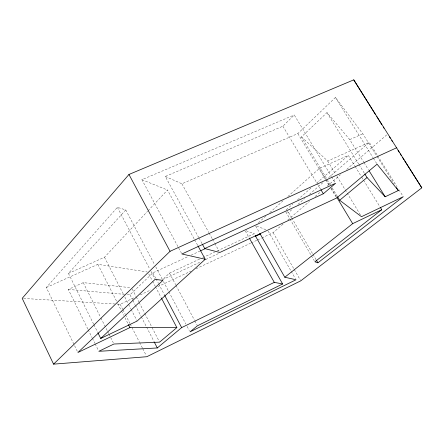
<?xml version="1.0" encoding="UTF-8"?>
<svg xmlns="http://www.w3.org/2000/svg" width="444" height="444" viewBox="0 0 444 444"><rect width="100%" height="100%" fill="white"/><g stroke="black" fill="none" stroke-linecap="round" stroke-linejoin="round"><path stroke-width="0.33" stroke-dasharray="2.22 1.67" d="M77.3 351.254L46.298 287.518L117.383 207.348L125.741 209.923L154.49 264.458M93.651 324.209L68.437 273.41L125.741 209.923M68.437 273.41L104.49 257.259L147.602 211.255M148.074 210.75L167.499 190.021L194.322 239.222M198.773 237.651L165.301 176.468L282.889 126.201L294.25 114.963L331.318 176.213M127.278 294.583L130.025 294.822L152.891 272.849L188.578 256.355M165.301 176.468L181.907 183.783L297.852 133.572L335.448 97.452L362.826 133.805L376.728 156.027M330.392 184.859L301.459 136.891L326.945 112.626L349.767 139.61L363.642 162.005M199.595 259.107L169.491 273.116L162.465 279.687L200.105 262.132M258.464 222.727L265.69 216.289M269.819 212.604L283.76 200.183M287.89 196.503L319.386 168.431L348.307 155.389L354.856 166.017M286.186 209.801L292.918 203.907M297.574 199.822L311.555 187.579M316.727 183.045L348.307 155.389M286.863 211.605L288.583 212.504L292.746 208.88M297.952 204.357L304.717 198.468M309.401 194.394L322.932 182.628M328.66 177.65L369.258 142.346L377.306 155.2M261.843 237.945L273.127 232.662L283.638 223.615M287.84 219.996L309.39 201.454M315.168 196.476L320.951 191.503M327.256 186.075L340.393 174.764M346.703 169.342L387.168 134.51M117.41 304.123L120.169 304.29L133.96 297.835M140.226 294.899L150.882 289.904M157.781 286.68L191.003 271.118M196.02 268.77L250.56 243.229M251.187 242.935L256.826 240.293M257.453 239.999L261.216 238.239M205.75 259.496L219.547 253.063M202.73 257.653L214.646 252.109M217.155 250.943L254.157 233.727L254.834 234.926M191.081 255.2L199.844 251.149M87.834 329.026L68.293 289.438L83.256 282.65L130.897 287.706M46.298 287.518L97.852 264.347L147.103 271.956M301.459 136.891L327.694 161.028L369.258 142.346M349.767 139.61L362.826 133.805M181.574 253.38L141.908 179.692L294.25 114.963M23.582 298.435L114.646 303.957M68.293 289.438L124.536 294.344M246.154 230.775L254.157 233.727M141.908 179.692L167.499 190.021M256.615 225.996L265.978 229.776M377.672 155.788L397.064 186.758M398.89 189.682L402.913 196.109M377.095 156.61L394.289 184.099M335.448 97.452L373.071 157.753M373.432 158.336L376.723 163.603M364.008 162.593L368.392 169.663M326.945 112.626L358.652 163.969M359.013 164.563L364.48 173.415M355.217 166.605L361.399 176.64M361.76 177.234L363.214 179.592M363.581 180.186L379.936 206.754M327.694 161.028L335.603 174.059M337.04 176.429L346.753 192.419M347.114 193.012L360.417 214.924M331.679 176.801L335.242 182.689M332.179 187.818L337.179 196.109M319.386 168.431L325.829 179.121M326.19 179.715L329.77 185.653M331.202 188.028L336.569 196.936M297.852 133.572L325.274 179.076M325.63 179.665L329.187 185.575M330.969 188.534L335.953 196.803M282.889 126.201L316.955 183.095M317.31 183.683L320.501 189.016M288.583 212.504L291.375 217.294M291.725 217.893L312.67 253.829M313.02 254.429L316.161 259.818M285.842 211.893L289.643 218.426M289.988 219.02L311.078 255.25M311.422 255.844L314.191 260.595M273.127 232.662L293.934 268.942M294.278 269.536L300.416 280.242M268.193 231.13L290.864 270.757M291.209 271.362L295.332 278.566M255.705 226.09L259.474 232.712M245.26 230.913L248.973 237.496M181.907 183.783L208.83 232.595M209.157 233.2L212.149 238.622M212.482 239.222L214.48 242.84M214.807 243.445L219.131 251.276M199.106 238.262L202.092 243.712M194.655 239.827L197.636 245.293M169.491 273.116L175.669 284.748M175.991 285.364L194.516 320.268M194.838 320.884L197.114 325.169M155.777 266.911L162.238 279.165M163.425 281.507L168.548 291.22M168.864 291.83L185.825 323.998M187.102 326.429L189.344 330.68M152.891 272.849L155.766 278.327M156.088 278.932L158.325 283.194M158.641 283.799L164.391 294.755M117.383 207.348L149.706 268.959M150.988 271.395L154.828 278.715M148.746 273.893L152.259 280.608M152.581 281.213L155.134 286.097M155.456 286.707L161.205 297.696M132.207 289.005L135.981 296.331M136.297 296.942L138.817 301.831M139.133 302.442L144.483 312.826M144.794 313.436L151.72 326.878M152.037 327.489L159.274 341.536M130.025 294.822L132.534 299.706M132.845 300.316L135.043 304.595M135.353 305.206L140.998 316.195M141.314 316.805L153.857 341.236M104.49 257.259L123.626 294.688M124.881 297.141L128.333 303.89M128.649 304.506L130.841 308.796M131.158 309.413L136.808 320.457M120.169 304.29L122.677 309.224M122.988 309.84L125.186 314.158M125.497 314.779L129.892 323.41M130.203 324.026L139.299 341.913M139.61 342.529L142.435 348.079M142.752 348.701L146.198 355.483M97.852 264.347L116.556 301.171M117.799 303.629L121.229 310.378M121.539 310.994L123.726 315.29M124.969 317.743L128.088 323.881M83.256 282.65L100.605 317.36M100.91 317.982L107.42 330.996M107.731 331.618L108.658 333.477M108.969 334.099L113.303 342.774M93.956 324.825L97.647 332.262M88.14 329.642L92.108 337.684M92.413 338.306L94.855 343.251M95.16 343.872L98.213 350.055"/><path stroke-width="0.67" d="M128.96 174.47L22.2 298.351L53.563 364.147L146.825 356.715L300.76 280.836L421.8 187.829L353.763 79.853L128.96 174.47L170.058 251.315L53.563 364.147M97.952 332.878L100.721 338.456L162.887 280.392L155.145 279.326L77.905 352.492L129.959 327.567L176.856 327.605L161.522 298.307M197.963 245.904L205.25 259.263L137.118 321.068L100.721 338.456M202.42 244.317L204.739 248.557L323.343 193.762L335.597 183.278L181.901 253.99L205.25 259.263M176.856 327.605L159.59 342.146L113.925 344.017L98.823 351.293L157.304 347.957L181.64 327.605L274.292 282.362L282.639 283.977L255.172 235.525M337.534 196.703L339.677 200.255L367.033 177.544L364.846 174.004M259.812 233.311L284.798 277.228L352.675 223.659L381.757 209.707L380.303 207.342M381.757 209.707L314.879 261.782L317.91 262.815L403.28 196.692L361.499 216.7L339.677 200.255M282.639 283.977L197.441 325.785L189.982 331.89L296.02 279.764L284.798 277.228M367.033 177.544L385.187 196.77L398.318 190.532L396.486 187.607M255.306 236.38L260.323 234.044M200.472 250.86L205.483 248.546M170.058 251.315L396.814 147.697M204.739 248.557L219.797 252.481L336.669 197.985L377.084 164.191L398.318 190.532M389.543 136.98L390.287 138.151M391.769 140.487L392.513 141.658M398.074 150.422L399.184 152.175M400.299 153.929L401.409 155.683M402.519 157.437L404.007 159.773M404.745 160.944L421.8 187.829M353.763 79.853L375.652 114.824M376.745 116.572L381.857 124.736M383.316 127.067L384.043 128.233M369.119 170.84L385.187 196.77M336.929 197.53L352.675 223.659M320.857 189.61L323.343 193.762M316.511 260.417L317.91 262.815M249.312 238.095L274.292 282.362M164.713 295.36L181.64 327.605M154.168 341.847L157.304 347.957M128.399 324.497L129.959 327.567"/></g></svg>
